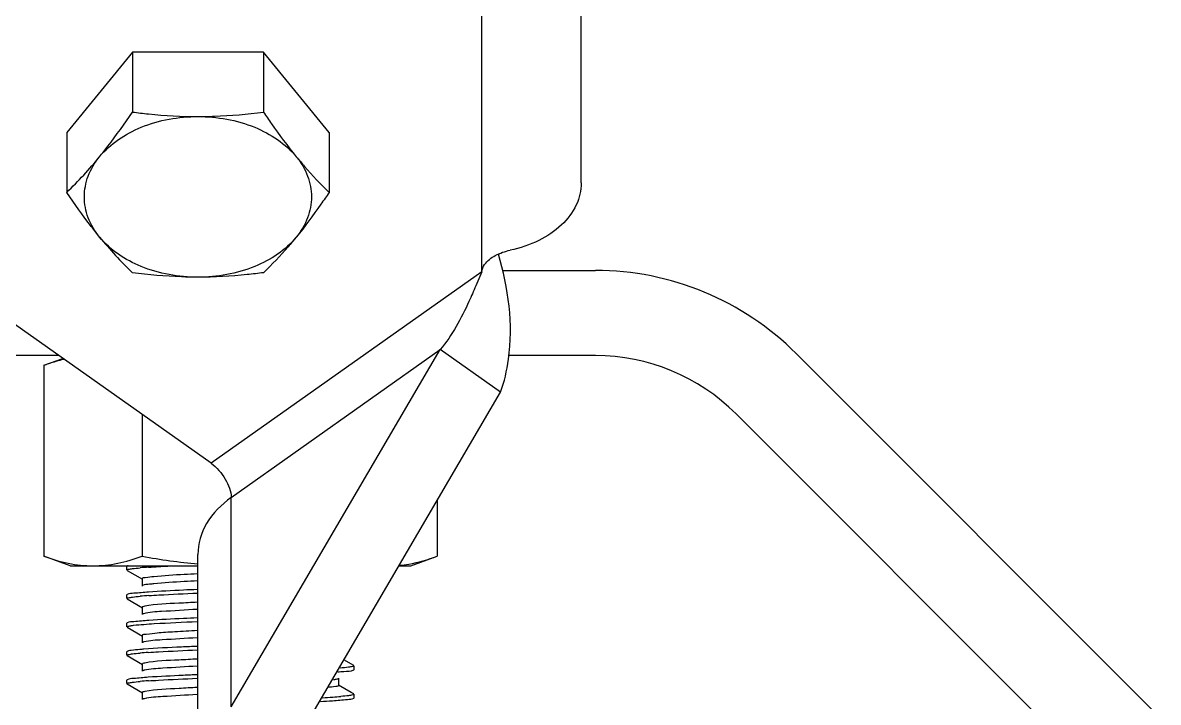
# Model space of a CAD drawing. Extents: x 27938 to 650306, y -92720 to 1524912.
# Drawn here: x 319589 to 320518, y 805981 to 806536 of the extents above; entities that cross this region are included whole.
import ezdxf

# ---------------------------------------------------------------- set-up
doc = ezdxf.new("R2010")
doc.units = 0
doc.header["$LTSCALE"] = 1000
doc.header["$MEASUREMENT"] = 0

msp = doc.modelspace()

# ---------------------------------------------------------------- linework, layer by layer
at = {"linetype": 'Continuous'}
for p, q in [((320045.98, 806405.45), (320045.98, 806974.19)), ((319964.66, 806332.72), (319964.66, 806840.78)), ((319678.69, 806512.23), (319625.04, 806446.52)), ((319678.69, 806512.23), (319678.69, 806463.36)), ((319786, 806512.23), (319678.69, 806512.23)), ((319839.65, 806446.52), (319786, 806512.23)), ((319786, 806512.23), (319786, 806463.36)), ((319625.04, 806446.52), (319625.04, 806397.65)), ((319839.65, 806446.52), (319839.65, 806397.65)), ((319743.11, 806176.06), (319506.83, 806343.14)), ((319964.66, 806332.72), (319743.11, 806176.06)), ((319964.66, 806332.72), (319959.62, 806321.13)), ((319981.5, 806333.8), (320057.59, 806333.8)), ((319618.61, 806264.1), (319476.79, 806264.1)), ((319759.54, 805976.92), (319930.65, 806269.01)), ((319759.54, 806148.02), (319930.65, 806269.01)), ((319979.93, 806234.16), (319930.65, 806269.01)), ((320057.59, 806264.1), (319986.44, 806264.1)), ((320221.87, 806265.75), (320518.08, 805969.55)), ((319606.24, 806256.25), (319621.73, 806261.9)), ((319606.24, 806256.25), (319606.24, 806100.04)), ((319808.82, 805942.07), (319979.93, 806234.16)), ((319686.71, 806215.95), (319686.71, 806100.04)), ((320468.79, 805920.26), (320172.58, 806216.47)), ((319759.54, 805976.92), (319759.54, 806148.02)), ((319928.15, 806145.77), (319928.15, 806100.04)), ((319627.8, 806092.19), (319606.24, 806100.04)), ((319732.32, 805494.54), (319732.32, 806101.56)), ((319906.58, 806092.19), (319928.15, 806100.04)), ((319627.8, 806092.19), (319732.32, 806092.19)), ((319674.48, 806091.92), (319674.26, 806091.66)), ((319674.26, 806088.76), (319674.26, 806091.66)), ((319674.26, 806088.76), (319674.26, 806091.66)), ((319674.48, 806088.5), (319687.09, 806081.2)), ((319896.76, 806092.19), (319906.58, 806092.19)), ((319686.84, 806081.5), (319686.84, 806075.69)), ((319674.48, 806068.68), (319674.26, 806068.43)), ((319674.26, 806065.52), (319674.26, 806068.43)), ((319674.26, 806065.52), (319674.26, 806068.43)), ((319674.48, 806065.27), (319687.09, 806057.97)), ((319686.84, 806058.26), (319686.84, 806052.46)), ((319674.48, 806045.45), (319674.26, 806045.2)), ((319674.26, 806042.29), (319674.26, 806045.2)), ((319674.26, 806042.29), (319674.26, 806045.2)), ((319674.48, 806042.04), (319687.09, 806034.74)), ((319686.84, 806035.03), (319686.84, 806029.22)), ((319674.48, 806022.22), (319674.26, 806021.96)), ((319674.26, 806019.06), (319674.26, 806021.96)), ((319674.26, 806019.06), (319674.26, 806021.96)), ((319674.48, 806018.81), (319687.09, 806011.51)), ((319859.9, 806010.6), (319851.74, 806015.33)), ((319686.84, 806011.8), (319686.84, 806005.99)), ((319859.9, 806007.19), (319860.12, 806007.44)), ((319860.12, 806007.44), (319860.12, 806010.35)), ((319860.12, 806007.44), (319860.12, 806010.35)), ((319674.48, 805998.99), (319674.26, 805998.73)), ((319674.26, 805995.83), (319674.26, 805998.73)), ((319674.26, 805995.83), (319674.26, 805998.73)), ((319674.48, 805995.57), (319687.09, 805988.27)), ((319857.78, 805988.6), (319847.29, 805994.67)), ((319847.55, 805994.38), (319847.55, 806000.18)), ((319686.84, 805988.57), (319686.84, 805982.76)), ((319859.9, 805987.37), (319857.78, 805988.6)), ((319860.12, 805984.21), (319860.12, 805987.12)), ((319860.12, 805984.21), (319860.12, 805987.12)), ((319859.9, 805983.96), (319860.12, 805984.21))]:
    msp.add_line(p, q, dxfattribs=at)
for centre, radius, start, end in [((319392.43, 806638.6), 334.9, 313.9914, 320.77347), ((319911.3, 806572.89), 334.9, 219.22653, 226.0086), ((320057.59, 806101.48), 232.32, 45, 90), ((320057.59, 806101.48), 162.62, 45, 90), ((319718.7, 805690.02), 401.94, 93.81338, 94.8058), ((319719.01, 805662.9), 405.84, 93.78659, 94.80606), ((319718.39, 805624.18), 398.08, 93.84224, 94.80386), ((319718.49, 805599.72), 399.32, 93.83235, 94.80499), ((319789.36, 806773.29), 790.27, 273.26427, 273.8614), ((319815.88, 806383.45), 399.53, 273.83253, 274.80333), ((319786.4, 806816.71), 836.7, 273.1645, 273.8477)]:
    msp.add_arc(centre, radius, start, end, dxfattribs=at)
for points, knots in [([(319651.87, 806426.81), (319654.16, 806429.61), (319663.54, 806441.47), (319672.26, 806453.83), (319678.69, 806463.36)], [0, 0, 0, 0, 0.239452, 1, 1, 1, 1]), ([(319651.87, 806426.81), (319660.65, 806437.56), (319686.68, 806454.53), (319716.58, 806459.66), (319732.34, 806459.66)], [0, 0, 0, 0, 0.468341, 1, 1, 1, 1]), ([(319678.69, 806463.36), (319683.12, 806462.79), (319700.93, 806460.71), (319718.88, 806459.66), (319732.34, 806459.66)], [0, 0, 0, 0, 0.249182, 1, 1, 1, 1]), ([(319732.34, 806459.66), (319736.84, 806459.66), (319754.78, 806460), (319772.67, 806461.65), (319786, 806463.36)], [0, 0, 0, 0, 0.250767, 1, 1, 1, 1]), ([(319732.34, 806459.66), (319748.11, 806459.66), (319778.01, 806454.53), (319804.04, 806437.56), (319812.82, 806426.81)], [0, 0, 0, 0, 0.531659, 1, 1, 1, 1]), ([(319786, 806463.36), (319788.19, 806460.11), (319796.74, 806447.64), (319805.74, 806435.48), (319812.82, 806426.81)], [0, 0, 0, 0, 0.259411, 1, 1, 1, 1]), ([(319651.87, 806361.1), (319647.99, 806365.84), (319641.71, 806376.22), (319638.3, 806393.95), (319641.71, 806411.68), (319647.99, 806422.07), (319651.87, 806426.81)], [0, 0, 0, 0, 0.257487, 0.5, 0.742513, 1, 1, 1, 1]), ([(319812.82, 806426.81), (319815.03, 806424.1), (319823.53, 806413.99), (319832.66, 806404.41), (319839.65, 806397.65)], [0, 0, 0, 0, 0.264209, 1, 1, 1, 1]), ([(319812.82, 806426.81), (319816.69, 806422.07), (319822.97, 806411.68), (319826.39, 806393.95), (319822.97, 806376.22), (319816.69, 806365.84), (319812.82, 806361.1)], [0, 0, 0, 0, 0.257487, 0.5, 0.742513, 1, 1, 1, 1]), ([(320045.98, 806405.45), (320045.98, 806399.26), (320042.84, 806386.19), (320030.04, 806369.64), (320011.03, 806357.04), (319995.89, 806352.03), (319987.83, 806350.34)], [0, 0, 0, 0, 0.215862, 0.450689, 0.713102, 1, 1, 1, 1]), ([(319651.87, 806361.1), (319649.58, 806363.9), (319640.19, 806375.76), (319631.47, 806388.12), (319625.04, 806397.65)], [0, 0, 0, 0, 0.239452, 1, 1, 1, 1]), ([(319839.65, 806397.65), (319837.45, 806394.4), (319828.91, 806381.93), (319819.9, 806369.77), (319812.82, 806361.1)], [0, 0, 0, 0, 0.259411, 1, 1, 1, 1]), ([(319732.34, 806328.24), (319716.58, 806328.24), (319686.68, 806333.38), (319660.65, 806350.34), (319651.87, 806361.1)], [0, 0, 0, 0, 0.531659, 1, 1, 1, 1]), ([(319812.82, 806361.1), (319804.04, 806350.34), (319778.01, 806333.38), (319748.11, 806328.24), (319732.34, 806328.24)], [0, 0, 0, 0, 0.468341, 1, 1, 1, 1]), ([(319812.82, 806361.1), (319810.61, 806358.39), (319802.11, 806348.28), (319792.98, 806338.7), (319786, 806331.94)], [0, 0, 0, 0, 0.264209, 1, 1, 1, 1]), ([(319964.66, 806332.72), (319964.88, 806334.84), (319967.24, 806340.58), (319975.86, 806346.87), (319983.6, 806349.45), (319987.83, 806350.34)], [0, 0, 0, 0, 0.208141, 0.577605, 1, 1, 1, 1]), ([(319979.93, 806234.16), (319983.08, 806242.84), (319991.7, 806280.23), (319986.45, 806319.61), (319978.14, 806347.24)], [0, 0, 0, 0, 0.242556, 1, 1, 1, 1]), ([(319732.34, 806328.24), (319727.85, 806328.24), (319709.91, 806328.58), (319692.02, 806330.23), (319678.69, 806331.94)], [0, 0, 0, 0, 0.250767, 1, 1, 1, 1]), ([(319786, 806331.94), (319781.56, 806331.37), (319763.75, 806329.29), (319745.81, 806328.24), (319732.34, 806328.24)], [0, 0, 0, 0, 0.249182, 1, 1, 1, 1]), ([(319959.62, 806321.13), (319957.82, 806316.89), (319950.05, 806298.59), (319940.35, 806280.83), (319930.65, 806269.01)], [0, 0, 0, 0, 0.231709, 1, 1, 1, 1]), ([(319606.24, 806256.25), (319607.6, 806256.75), (319613, 806258.64), (319618.51, 806260.25), (319622.68, 806261.23)], [0, 0, 0, 0, 0.252515, 1, 1, 1, 1]), ([(319743.11, 806176.06), (319747.86, 806172.71), (319755.17, 806164.07), (319759.54, 806153.28), (319759.54, 806148.02)], [0, 0, 0, 0, 0.525314, 1, 1, 1, 1]), ([(319759.54, 806148.02), (319751.56, 806142.38), (319737.95, 806128.95), (319732.32, 806110.26), (319732.32, 806101.56)], [0, 0, 0, 0, 0.528923, 1, 1, 1, 1]), ([(319606.24, 806100.04), (319612.76, 806097.66), (319625.96, 806093.7), (319639.7, 806092.19), (319646.48, 806092.19)], [0, 0, 0, 0, 0.506411, 1, 1, 1, 1]), ([(319646.48, 806092.19), (319653.25, 806092.19), (319666.99, 806093.7), (319680.19, 806097.66), (319686.71, 806100.04)], [0, 0, 0, 0, 0.493589, 1, 1, 1, 1]), ([(319897.04, 806092.62), (319899.66, 806092.87), (319910.25, 806094.3), (319920.59, 806097.28), (319928.15, 806100.04)], [0, 0, 0, 0, 0.246296, 1, 1, 1, 1]), ([(319674.26, 806088.76), (319674.26, 806089.18), (319676.49, 806089.46), (319677.61, 806089.76), (319678.73, 806089.91)], [0, 0, 0, 0, 0.271556, 1, 1, 1, 1]), ([(319675.2, 806092.19), (319675.06, 806092.15), (319674.82, 806092.07), (319674.58, 806091.97), (319674.49, 806091.92)], [0, 0, 0, 0, 0.575094, 1, 1, 1, 1]), ([(319691.97, 806091.08), (319693.4, 806091.17), (319699.9, 806091.59), (319706.41, 806091.94), (319711.47, 806092.19)], [0, 0, 0, 0, 0.220803, 1, 1, 1, 1]), ([(319696.23, 806083.3), (319693.88, 806083.07), (319691.69, 806082.35), (319686.84, 806082.35), (319686.84, 806081.5)], [0, 0, 0, 0, 0.734942, 1, 1, 1, 1]), ([(319696.23, 806077.49), (319695.07, 806077.38), (319692.05, 806076.95), (319688.76, 806076.95), (319687.09, 806075.98)], [0, 0, 0, 0, 0.376921, 1, 1, 1, 1]), ([(319731.99, 806085.63), (319728.37, 806085.44), (319716.44, 806084.8), (319704.5, 806084.11), (319696.23, 806083.3)], [0, 0, 0, 0, 0.30396, 1, 1, 1, 1]), ([(319731.99, 806079.82), (319728.37, 806079.63), (319716.44, 806078.99), (319704.5, 806078.31), (319696.23, 806077.49)], [0, 0, 0, 0, 0.30396, 1, 1, 1, 1]), ([(319691.97, 806070.75), (319687.92, 806070.47), (319682.25, 806069.69), (319676.06, 806069.59), (319674.49, 806068.68)], [0, 0, 0, 0, 0.690495, 1, 1, 1, 1]), ([(319732, 806072.8), (319728.15, 806072.64), (319714.8, 806072.04), (319701.45, 806071.39), (319691.97, 806070.75)], [0, 0, 0, 0, 0.288536, 1, 1, 1, 1]), ([(319692.21, 806067.86), (319694.95, 806068.05), (319708.21, 806068.85), (319721.47, 806069.44), (319731.99, 806069.9)], [0, 0, 0, 0, 0.207236, 1, 1, 1, 1]), ([(319674.26, 806065.52), (319674.26, 806065.95), (319676.51, 806066.23), (319677.64, 806066.53), (319678.77, 806066.68)], [0, 0, 0, 0, 0.271401, 1, 1, 1, 1]), ([(319688.79, 806059.08), (319688.3, 806058.98), (319687.71, 806058.84), (319686.84, 806058.48), (319686.84, 806058.26)], [0, 0, 0, 0, 0.704936, 1, 1, 1, 1]), ([(319731.92, 806062.39), (319726.87, 806062.13), (319712.51, 806061.19), (319697.96, 806061), (319688.79, 806059.08)], [0, 0, 0, 0, 0.350691, 1, 1, 1, 1]), ([(319687.87, 806053.05), (319687.72, 806053.01), (319687.45, 806052.92), (319687.2, 806052.81), (319687.09, 806052.75)], [0, 0, 0, 0, 0.573187, 1, 1, 1, 1]), ([(319731.92, 806056.58), (319722.16, 806056.08), (319707.57, 806054.88), (319692.64, 806054.43), (319687.87, 806053.05)], [0, 0, 0, 0, 0.662973, 1, 1, 1, 1]), ([(319674.26, 806042.29), (319674.26, 806042.63), (319675.97, 806042.95), (319676.89, 806043.18), (319677.77, 806043.31)], [0, 0, 0, 0, 0.275887, 1, 1, 1, 1]), ([(319692.21, 806047.53), (319688.1, 806047.26), (319682.35, 806046.46), (319676.08, 806046.37), (319674.49, 806045.45)], [0, 0, 0, 0, 0.690745, 1, 1, 1, 1]), ([(319677.77, 806043.31), (319678.42, 806043.41), (319681.82, 806043.84), (319685.24, 806044.12), (319688, 806044.33)], [0, 0, 0, 0, 0.19121, 1, 1, 1, 1]), ([(319688, 806044.33), (319690.88, 806044.55), (319705.55, 806045.51), (319720.24, 806046.16), (319732.04, 806046.67)], [0, 0, 0, 0, 0.196383, 1, 1, 1, 1]), ([(319731.99, 806049.57), (319728.17, 806049.4), (319714.9, 806048.81), (319701.64, 806048.17), (319692.21, 806047.53)], [0, 0, 0, 0, 0.288055, 1, 1, 1, 1]), ([(319731.87, 806039.16), (319725.7, 806038.84), (319715.08, 806038.1), (319700, 806037.64), (319693.14, 806035.87), (319686.84, 806036.12), (319686.84, 806035.03)], [0, 0, 0, 0, 0.409, 0.726331, 0.927829, 1, 1, 1, 1]), ([(319731.87, 806033.35), (319722.28, 806032.86), (319707.76, 806031.75), (319693.01, 806031.14), (319688.14, 806029.89)], [0, 0, 0, 0, 0.656169, 1, 1, 1, 1]), ([(319677.77, 806022.98), (319677.06, 806022.88), (319675.96, 806022.68), (319674.84, 806022.42), (319674.49, 806022.22)], [0, 0, 0, 0, 0.640091, 1, 1, 1, 1]), ([(319688, 806024), (319686.95, 806023.92), (319683.53, 806023.64), (319680.12, 806023.33), (319677.77, 806022.98)], [0, 0, 0, 0, 0.30771, 1, 1, 1, 1]), ([(319688.14, 806029.89), (319687.93, 806029.84), (319687.58, 806029.74), (319687.23, 806029.6), (319687.1, 806029.52)], [0, 0, 0, 0, 0.585747, 1, 1, 1, 1]), ([(319732.04, 806026.34), (319727.67, 806026.15), (319712.99, 806025.49), (319698.3, 806024.78), (319688, 806024)], [0, 0, 0, 0, 0.297382, 1, 1, 1, 1]), ([(319691.72, 806021.36), (319694.48, 806021.55), (319707.91, 806022.37), (319721.35, 806022.98), (319732.03, 806023.43)], [0, 0, 0, 0, 0.206065, 1, 1, 1, 1]), ([(319674.26, 806019.06), (319674.26, 806019.48), (319676.48, 806019.76), (319677.6, 806020.06), (319678.72, 806020.21)], [0, 0, 0, 0, 0.271616, 1, 1, 1, 1]), ([(319688.9, 806012.64), (319688.37, 806012.53), (319687.76, 806012.39), (319686.84, 806012.02), (319686.84, 806011.8)], [0, 0, 0, 0, 0.706178, 1, 1, 1, 1]), ([(319731.83, 806015.92), (319726.82, 806015.67), (319712.52, 806014.74), (319698.04, 806014.51), (319688.9, 806012.64)], [0, 0, 0, 0, 0.349431, 1, 1, 1, 1]), ([(319688.45, 806006.73), (319688.17, 806006.67), (319687.71, 806006.55), (319687.26, 806006.38), (319687.1, 806006.29)], [0, 0, 0, 0, 0.596703, 1, 1, 1, 1]), ([(319731.83, 806010.12), (319722.42, 806009.63), (319707.99, 806008.61), (319693.4, 806007.88), (319688.45, 806006.73)], [0, 0, 0, 0, 0.649558, 1, 1, 1, 1]), ([(319846.68, 806005.43), (319848.4, 806005.56), (319852.74, 806006.13), (319857.53, 806005.83), (319859.9, 806007.19)], [0, 0, 0, 0, 0.387145, 1, 1, 1, 1]), ([(319860.12, 806010.35), (319860.12, 806009.93), (319857.9, 806009.65), (319856.78, 806009.34), (319855.66, 806009.2)], [0, 0, 0, 0, 0.271584, 1, 1, 1, 1]), ([(319674.26, 805995.83), (319674.26, 805996.25), (319676.48, 805996.53), (319677.6, 805996.83), (319678.71, 805996.98)], [0, 0, 0, 0, 0.271628, 1, 1, 1, 1]), ([(319691.72, 806001.04), (319687.73, 806000.76), (319682.14, 805999.99), (319676.04, 805999.88), (319674.49, 805998.99)], [0, 0, 0, 0, 0.690212, 1, 1, 1, 1]), ([(319732.03, 806003.11), (319728.14, 806002.94), (319714.7, 806002.34), (319701.26, 806001.69), (319691.72, 806001.04)], [0, 0, 0, 0, 0.289063, 1, 1, 1, 1]), ([(319691.8, 805998.14), (319694.56, 805998.33), (319707.96, 805999.14), (319721.37, 805999.74), (319732.01, 806000.2)], [0, 0, 0, 0, 0.206277, 1, 1, 1, 1]), ([(319847.54, 805994.38), (319847.55, 805993.56), (319842.88, 805993.52), (319840.76, 805992.83), (319838.51, 805992.61)], [0, 0, 0, 0, 0.265324, 1, 1, 1, 1]), ([(319847.29, 805999.89), (319846.87, 805999.64), (319845.5, 805999.34), (319844.17, 805999.1), (319843.3, 805998.98)], [0, 0, 0, 0, 0.35782, 1, 1, 1, 1]), ([(319688.98, 805989.42), (319688.44, 805989.32), (319687.81, 805989.17), (319686.84, 805988.8), (319686.84, 805988.57)], [0, 0, 0, 0, 0.707247, 1, 1, 1, 1]), ([(319731.8, 805986.88), (319722.41, 805986.4), (319708, 805985.38), (319693.43, 805984.65), (319688.47, 805983.51)], [0, 0, 0, 0, 0.649158, 1, 1, 1, 1]), ([(319731.8, 805992.69), (319726.82, 805992.43), (319712.55, 805991.51), (319698.13, 805991.26), (319688.98, 805989.42)], [0, 0, 0, 0, 0.348434, 1, 1, 1, 1]), ([(319860.12, 805987.12), (319860.12, 805986.69), (319857.89, 805986.42), (319856.76, 805986.11), (319855.64, 805985.96)], [0, 0, 0, 0, 0.271518, 1, 1, 1, 1]), ([(319688.47, 805983.51), (319688.19, 805983.44), (319687.72, 805983.32), (319687.26, 805983.15), (319687.1, 805983.05)], [0, 0, 0, 0, 0.597162, 1, 1, 1, 1]), ([(319842.55, 805981.9), (319846.57, 805982.17), (319852.2, 805982.95), (319858.33, 805983.06), (319859.9, 805983.96)], [0, 0, 0, 0, 0.690319, 1, 1, 1, 1])]:
    msp.add_open_spline(points, degree=3, knots=knots, dxfattribs=at)
for points in [[(319686.71, 806100.04), (319701.81, 806097.29), (319717.03, 806095.1), (319732.32, 806093.75)], [(319678.73, 806089.91), (319680.82, 806090.18), (319682.92, 806090.37), (319685.03, 806090.55)], [(319678.77, 806066.68), (319680.84, 806066.95), (319682.92, 806067.14), (319685.01, 806067.32)], [(319678.72, 806020.21), (319680.82, 806020.48), (319682.94, 806020.68), (319685.05, 806020.86)], [(319855.66, 806009.2), (319853.34, 806008.9), (319851.01, 806008.69), (319848.68, 806008.49)], [(319678.71, 805996.98), (319680.82, 805997.25), (319682.93, 805997.45), (319685.04, 805997.63)], [(319855.64, 805985.96), (319853.54, 805985.69), (319851.44, 805985.5), (319849.33, 805985.32)]]:
    msp.add_open_spline(points, degree=3, dxfattribs=at)

doc.saveas('drawing.dxf')
